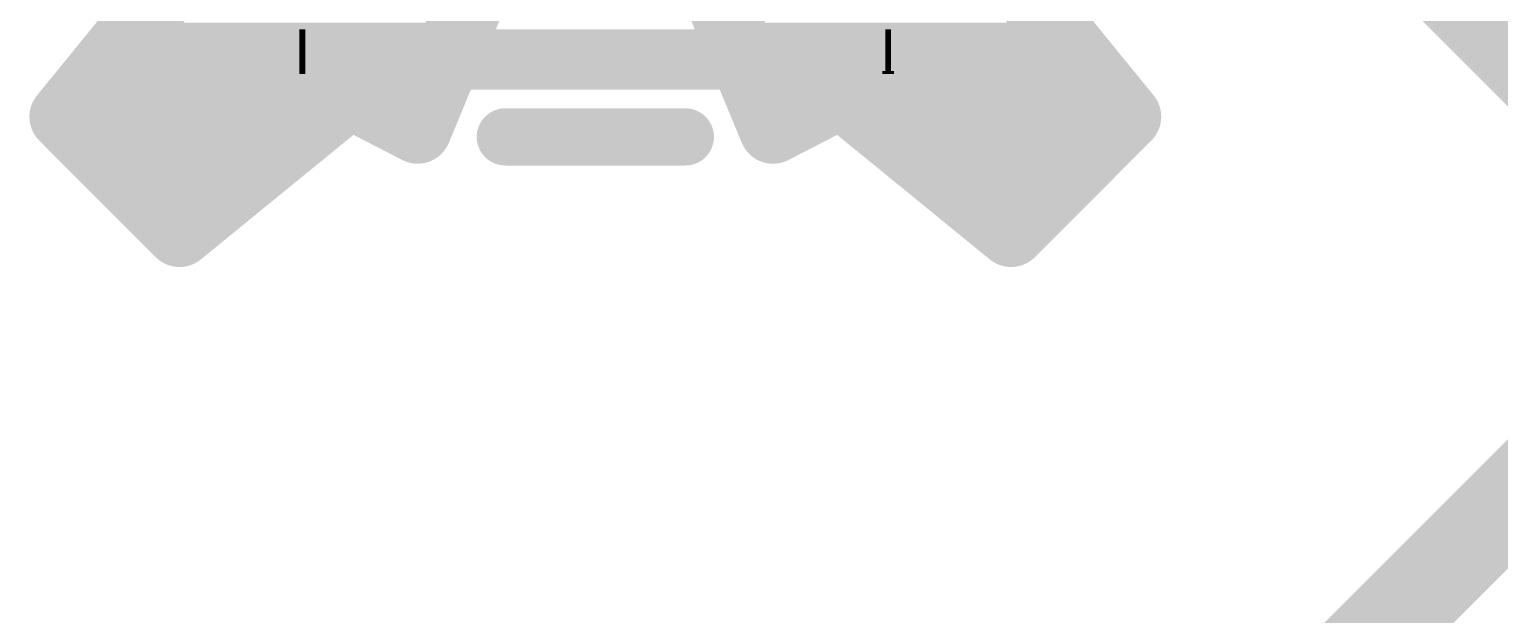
# Model space of a CAD drawing. Extents: x -43 to 64, y -8 to 16.
# Drawn here: x 6.363 to 9.629, y 6.862 to 8.16 of the extents above; entities that cross this region are included whole.
import ezdxf

# ---------------------------------------------------------------- set-up
doc = ezdxf.new("R2010")
doc.units = 0
for name, color, linetype in [('1', 12, 'CONTINUOUS'), ('16', 132, 'CONTINUOUS'), ('200', 132, 'CONTINUOUS'), ('201', 110, 'CONTINUOUS'), ('21', 41, 'CONTINUOUS'), ('22', 40, 'CONTINUOUS')]:
    doc.layers.add(name, color=color, linetype=linetype)

# ---------------------------------------------------------------- blocks, each defined once
blk = doc.blocks.new('RECT')
blk.add_solid([(-0.5, -0.5), (0.5, -0.5), (-0.5, 0.5), (0.5, 0.5)])

msp = doc.modelspace()

# ---------------------------------------------------------------- linework, layer by layer
at = {"layer": '1', "const_width": 0.2032}
msp.add_lwpolyline([(9.388, 8.392), (10.16, 7.62)], dxfattribs=at)
at = {"layer": '16', "const_width": 0.2032}
msp.add_lwpolyline([(10.16, 7.62), (8.89, 6.35)], dxfattribs=at)
at = {"layer": '21', "const_width": 0.0635}
for points in [[(7.02, 8.1218, 1), (7.02, 8.0582)], [(8.22, 8.0582, 1), (8.22, 8.1218)], [(7.42, 7.9535, 1), (7.42, 7.89)], [(7.82, 7.89, 1), (7.82, 7.9535)]]:
    msp.add_lwpolyline(points, format="xyb", dxfattribs=at)
at = {"layer": '21', "const_width": 0.127}
for points in [[(8.22, 8.09), (7.02, 8.09)], [(7.82, 7.9217), (7.42, 7.9217)]]:
    msp.add_lwpolyline(points, dxfattribs=at)
at = {"layer": '22', "const_width": 0.15}
for points in [[(7.4406, 8.4569), (7.2253, 7.9372)], [(8.0147, 7.9372), (7.7994, 8.4569)], [(6.438, 7.9665), (6.7454, 8.3435)], [(8.4946, 8.3435), (8.802, 7.9665)], [(6.5469, 8.1), (7.2927, 8.1)], [(7.9473, 8.1), (8.6931, 8.1)], [(7.0735, 8.0154), (6.6965, 7.708)], [(7.2253, 7.9372), (7.0735, 8.0154)], [(8.1665, 8.0154), (8.0147, 7.9372)], [(8.5435, 7.708), (8.1665, 8.0154)], [(6.6965, 7.708), (6.438, 7.9665)], [(8.802, 7.9665), (8.5435, 7.708)], [(6.4545, 7.95), (6.9933, 7.95)], [(7.2005, 7.95), (7.2306, 7.95)], [(8.0094, 7.95), (8.0396, 7.95)], [(8.2467, 7.95), (8.7855, 7.95)], [(6.6045, 7.8), (6.8093, 7.8)], [(8.4307, 7.8), (8.6355, 7.8)]]:
    msp.add_lwpolyline(points, dxfattribs=at)
at = {"layer": '22', "const_width": 0.075}
for points in [[(6.5469, 8.1375, 1), (6.5469, 8.0625)], [(7.2927, 8.0625, 1), (7.2927, 8.1375)], [(7.9473, 8.1375, 1), (7.9473, 8.0625)], [(8.6931, 8.0625, 1), (8.6931, 8.1375)], [(7.0907, 8.0487, 1), (7.0563, 7.9821)], [(7.0972, 7.9863, 1), (7.0498, 8.0445)], [(8.1902, 8.0445, 1), (8.1428, 7.9863)], [(8.1837, 7.9821, 1), (8.1493, 8.0487)], [(6.4645, 7.993, 1), (6.4115, 7.94)], [(8.8285, 7.94, 1), (8.7755, 7.993)], [(6.4089, 7.9902, 1), (6.4671, 7.9428)], [(6.4545, 7.9875, 1), (6.4545, 7.9125)], [(6.9933, 7.9125, 1), (6.9933, 7.9875)], [(7.2005, 7.9875, 1), (7.2005, 7.9125)], [(7.2081, 7.9039, 1), (7.2425, 7.9705)], [(7.2306, 7.9125, 1), (7.2306, 7.9875)], [(8.0094, 7.9875, 1), (8.0094, 7.9125)], [(7.9975, 7.9705, 1), (8.0319, 7.9039)], [(8.0396, 7.9125, 1), (8.0396, 7.9875)], [(8.2467, 7.9875, 1), (8.2467, 7.9125)], [(8.7729, 7.9428, 1), (8.8311, 7.9902)], [(8.7855, 7.9125, 1), (8.7855, 7.9875)], [(7.1907, 7.9516, 1), (7.2599, 7.9228)], [(7.9801, 7.9228, 1), (8.0493, 7.9516)], [(6.6045, 7.8375, 1), (6.6045, 7.7625)], [(6.8093, 7.7625, 1), (6.8093, 7.8375)], [(8.4307, 7.8375, 1), (8.4307, 7.7625)], [(8.6355, 7.7625, 1), (8.6355, 7.8375)], [(6.6728, 7.7371, 1), (6.7202, 7.6789)], [(8.5198, 7.6789, 1), (8.5672, 7.7371)], [(6.67, 7.6815, 1), (6.723, 7.7345)], [(8.517, 7.7345, 1), (8.57, 7.6815)]]:
    msp.add_lwpolyline(points, format="xyb", dxfattribs=at)

# ---------------------------------------------------------------- block references
at = {"layer": '200', "yscale": 0.0066, "rotation": 180}
for p, xscale in [((6.9695, 8.157), 0.0132), ((6.9695, 8.1503), 0.0132), ((6.9695, 8.1437), 0.0132), ((6.9695, 8.1371), 0.0132), ((6.9695, 8.1305), 0.0132), ((8.2705, 8.157), 0.0132), ((8.2705, 8.1503), 0.0132), ((8.2705, 8.1437), 0.0132), ((8.2705, 8.1371), 0.0132), ((8.2705, 8.1305), 0.0132), ((6.9695, 8.1239), 0.0132), ((6.9695, 8.1173), 0.0132), ((6.9695, 8.1107), 0.0132), ((6.9695, 8.1041), 0.0132), ((6.9695, 8.0975), 0.0132), ((8.2705, 8.1239), 0.0132), ((8.2705, 8.1173), 0.0132), ((8.2705, 8.1107), 0.0132), ((8.2705, 8.1041), 0.0132), ((8.2705, 8.0975), 0.0132), ((6.9695, 8.0909), 0.0132), ((6.9695, 8.0843), 0.0132), ((6.9695, 8.0777), 0.0132), ((6.9695, 8.0711), 0.0132), ((6.9695, 8.0645), 0.0132), ((8.2705, 8.0645), 0.0264), ((8.2705, 8.0909), 0.0132), ((8.2705, 8.0843), 0.0132), ((8.2705, 8.0777), 0.0132), ((8.2705, 8.0711), 0.0132), ((7.6233, 8.0579), 1.3076), ((7.6233, 8.0513), 1.3076)]:
    msp.add_blockref('RECT', p, dxfattribs=dict(at, xscale=xscale))
at = {"layer": '201', "yscale": 0.0066, "rotation": 180}
for p, xscale in [((6.8771, 8.157), 0.1717), ((6.8771, 8.1503), 0.1717), ((6.8771, 8.1437), 0.1717), ((6.8771, 8.1371), 0.1717), ((6.8771, 8.1305), 0.1717), ((7.62, 8.157), 1.2878), ((7.62, 8.1503), 1.2878), ((7.62, 8.1437), 1.2878), ((7.62, 8.1371), 1.2878), ((7.62, 8.1305), 1.2878), ((8.3729, 8.157), 0.1915), ((8.3729, 8.1503), 0.1915), ((8.3729, 8.1437), 0.1915), ((8.3729, 8.1371), 0.1915), ((8.3729, 8.1305), 0.1915), ((6.8771, 8.1239), 0.1717), ((6.8771, 8.1173), 0.1717), ((6.8771, 8.1107), 0.1717), ((6.8771, 8.1041), 0.1717), ((6.8771, 8.0975), 0.1717), ((7.62, 8.1239), 1.2878), ((7.62, 8.1173), 1.2878), ((7.62, 8.1107), 1.2878), ((7.62, 8.1041), 1.2878), ((7.62, 8.0975), 1.2878), ((8.3729, 8.1239), 0.1915), ((8.3729, 8.1173), 0.1915), ((8.3729, 8.1107), 0.1915), ((8.3729, 8.1041), 0.1915), ((8.3729, 8.0975), 0.1915), ((6.8771, 8.0909), 0.1717), ((6.8771, 8.0843), 0.1717), ((6.8771, 8.0777), 0.1717), ((6.8771, 8.0711), 0.1717), ((6.8771, 8.0645), 0.1717), ((7.62, 8.0909), 1.2878), ((7.62, 8.0843), 1.2878), ((7.62, 8.0777), 1.2878), ((7.62, 8.0711), 1.2878), ((7.6167, 8.0645), 1.2812), ((8.3729, 8.0909), 0.1915), ((8.3729, 8.0843), 0.1915), ((8.3729, 8.0777), 0.1915), ((8.3729, 8.0711), 0.1915), ((8.3762, 8.0645), 0.1849), ((6.8804, 8.0579), 0.1783), ((6.8804, 8.0513), 0.1783), ((7.6299, 8.0447), 1.6774), ((8.3729, 8.0579), 0.1915), ((8.3729, 8.0513), 0.1915)]:
    msp.add_blockref('RECT', p, dxfattribs=dict(at, xscale=xscale))

doc.saveas('drawing.dxf')
